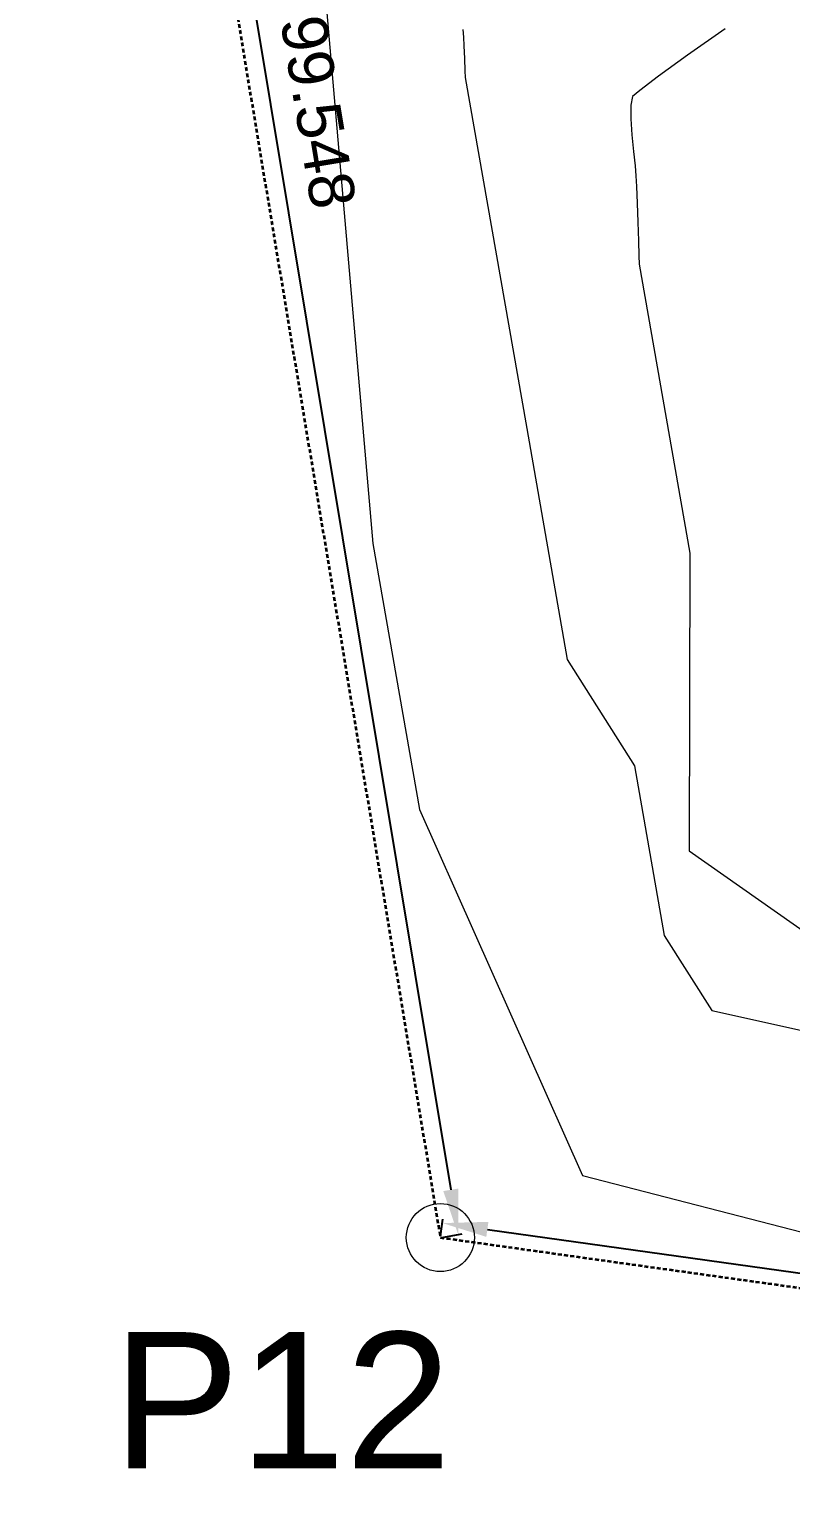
# Model space of a CAD drawing. Header units: millimetres. Extents: x 736950 to 740938, y 8500595 to 8502163.
# Drawn here: x 738218.7 to 738252.3, y 8501132.3 to 8501197.2 of the extents above; entities that cross this region are included whole.
import ezdxf
from ezdxf.enums import TextEntityAlignment as Align

# ---------------------------------------------------------------- set-up
doc = ezdxf.new("R2010")
doc.units = ezdxf.units.MM
doc.linetypes.add('DASHED', pattern=[0.75, 0.5, -0.25])
for name, color, linetype, lineweight in [('CONT-MNR', 96, 'Continuous', 15), ('COTAS', 40, 'Continuous', 5), ('CUADROS', 9, 'Continuous', 20), ('otros', 4, 'Continuous', 5), ('PERIMETRO', 7, 'Continuous', 35), ('pista', 251, 'Continuous', 5)]:
    doc.layers.add(name, color=color, linetype=linetype, lineweight=lineweight)
doc.styles.add('COTAS', font='arial.ttf')
doc.styles.add('CUADROS', font='arial.ttf')
doc.dimstyles.new('Copy of GenDist', dxfattribs={"dimtxt": 2, "dimasz": 2, "dimexe": 0.18, "dimexo": 0.0625, "dimgap": 1, "dimtad": 2, "dimdec": 3, "dimzin": 1, "dimdsep": 46, "dimtxsty": 'COTAS', "dimcen": 0.09, "dimadec": 3, "dimazin": 0, "dimtfac": 1, "dimtdec": 3, "dimtofl": 0, "dimtmove": 0, "dimatfit": 3, "dimfxl": 1, "dimtolj": 1, "dimtzin": 0, "dimarcsym": 0})

# ---------------------------------------------------------------- blocks, each defined once
blk = doc.blocks.new('*D160')
at = {"layer": 'COTAS', "color": 0, "lineweight": -2, "transparency": 16777216}
for p, q in [((738220.5632841848, 8501242.242811132), (738221.4645023032, 8501242.392647797)), ((738221.6149573205, 8501240.390208462), (738237.2857262052, 8501146.135703)), ((738236.8900882993, 8501144.04247017), (738237.7913064177, 8501144.192306837))]:
    blk.add_line(p, q, dxfattribs=at)
at = {"layer": 'COTAS', "color": 0, "transparency": 16777216}
for points in [[(738221.9437769456, 8501240.444878064), (738221.2861376957, 8501240.33553886), (738221.2869397055, 8501242.363126213)], [(738237.6145458303, 8501146.190372601), (738236.9569065804, 8501146.081033397), (738237.61374382, 8501144.16278525)]]:
    blk.add_solid(points, dxfattribs=at)
at = {"layer": 'Defpoints', "color": 0, "transparency": 16777216}
for p in [(738220.5016305051, 8501242.23256058), (738236.8284346196, 8501144.03221962), (738237.61374382, 8501144.16278525)]:
    blk.add_point(p, dxfattribs=at)
at = {"layer": 'COTAS', "color": 0, "transparency": 16777216, "insert": (738231.4441191461, 8501193.594441472), "char_height": 2, "attachment_point": 5, "rotation": 279.4396589262857, "style": 'COTAS'}
blk.add_mtext('\\A1;99.548', dxfattribs=at)
blk = doc.blocks.new('*D161')
at = {"layer": 'COTAS', "color": 0, "lineweight": -2, "transparency": 16777216}
for p, q in [((738236.8370960656, 8501144.094116542), (738236.9427331983, 8501144.849026699)), ((738238.8984898399, 8501144.393597277), (738318.929319741, 8501133.194612436)), ((738320.8293291798, 8501132.340799145), (738320.9349663125, 8501133.095709302))]:
    blk.add_line(p, q, dxfattribs=at)
at = {"layer": 'COTAS', "color": 0, "transparency": 16777216}
for points in [[(738238.9446842198, 8501144.723714212), (738238.8522954602, 8501144.063480342), (738236.9177882333, 8501144.670763554)], [(738318.9755141209, 8501133.524729371), (738318.8831253613, 8501132.8644955), (738320.9100213475, 8501132.917446157)]]:
    blk.add_solid(points, dxfattribs=at)
at = {"layer": 'Defpoints', "color": 0, "transparency": 16777216}
for p in [(738236.8284346195, 8501144.032219619), (738320.9100213475, 8501132.917446157), (738320.8206677337, 8501132.278902221)]:
    blk.add_point(p, dxfattribs=at)
at = {"layer": 'COTAS', "color": 0, "transparency": 16777216, "insert": (738279.1940015443, 8501140.795748396), "char_height": 2, "attachment_point": 5, "rotation": 352.0341330922646, "style": 'COTAS'}
blk.add_mtext('\\A1;84.811', dxfattribs=at)

msp = doc.modelspace()

# ---------------------------------------------------------------- hatches: boundary and pattern name
at = {"layer": 'pista'}
h = msp.add_hatch(dxfattribs=at)
h.set_pattern_fill('HONEY', color=256, scale=3, angle=9.94991650582834, style=0)
h.set_pattern_definition([(9.94991650582834, (1479841.21072825, -18.49207214638591), (0.4979252195647159, 0.4170677100899267), [0.375, -0.75]), (129.9499165058283, (1479841.21072825, -18.49207214638591), (-0.6101538418184378, 0.222682034283025), [0.3749999999999999, -0.7499999999999998]), (69.94991650582834, (1479841.21072825, -18.49207214638591), (-0.112228622253722, 0.6397497443729518), [-0.75, 0.375])])
h.paths.add_polyline_path([(737744.7999806425, 8501250.923935566), (737743.4751223363, 8501250.754223157), (737756.465848178, 8501242.026572531), (737763.5739612179, 8501242.006896213), (737770.002546867, 8501243.455222024), (737769.8468594846, 8501244.342704736), (737763.4750639071, 8501242.907173423), (737756.7405500773, 8501242.925815564)])
h.paths.add_polyline_path([(737794.2809870465, 8501256.017245878), (737809.7820272583, 8501263.709828075), (737823.391616501, 8501273.483615467), (737837.0791595323, 8501280.557800073), (737851.5530432165, 8501285.77819753), (737870.8510758049, 8501293.050216693, -0.9976846880626209), (737871.0089264096, 8501292.63424804), (737865.2748787645, 8501289.581801567, 0.7845063948290762), (737866.1540430214, 8501286.121818589), (737883.2588851704, 8501291.348365877), (737897.4188924351, 8501296.516943583), (737903.2981396064, 8501301.44146652, -0.5512150924587264), (737904.1219025984, 8501301.177325813), (737906.855912117, 8501297.98174819, 0.5618964424650519), (737910.2738656431, 8501298.536066804), (737914.22079628, 8501308.558674501), (737925.6412323939, 8501300.72656757, 0.340189525830376), (737928.7023693406, 8501300.894137181), (737936.9171069289, 8501306.117412793, -0.358727273887905), (737938.1716059428, 8501305.962964654), (737943.1732157968, 8501301.051021611, 0.3417074120720416), (737946.0555081918, 8501300.709858142), (737955.8779356404, 8501307.072689936), (737971.8320576148, 8501314.464803053), (737988.5677626224, 8501323.411181662), (738023.1375471824, 8501336.282937778), (738044.4246208373, 8501357.728329657), (738061.4456776979, 8501362.208386911), (738078.9085143938, 8501363.070318012), (738112.0997810266, 8501372.051506756), (738118.6561313582, 8501373.365123207), (738128.3493353954, 8501376.976906104), (738155.2251721952, 8501366.826195797), (738176.6167526407, 8501363.543890122), (738193.8053773039, 8501353.328603027), (738204.7313956148, 8501340.877429372), (738207.705198212, 8501335.751671141), (738214.35685511, 8501331.742925933), (738229.9282901662, 8501313.374534177), (738233.5603594936, 8501308.186787868), (738234.53883727, 8501308.358438132), (738230.6417003467, 8501313.924784988), (738214.9478837823, 8501332.43754055), (738208.3676942562, 8501336.403214611), (738205.4657963786, 8501341.405035153), (738194.387784551, 8501354.029418997), (738176.9261677533, 8501364.406946706), (738155.4549153853, 8501367.70147717), (738128.3514754312, 8501377.93815071), (738118.4090486554, 8501374.233504975), (738111.8936108743, 8501372.928085677), (738078.7671659255, 8501363.964436961), (738061.3074614278, 8501363.102660457), (738043.958527311, 8501358.536303693), (738022.6381405202, 8501337.057350922), (737988.196920163, 8501324.233464561), (737971.4304040315, 8501315.270615296), (737955.4419368334, 8501307.862588815), (737945.5806043665, 8501301.47455489, -0.3391433520832071), (737943.8038299843, 8501301.693147572), (737938.8116631231, 8501306.59581691, 0.3560082385246841), (737936.4342009705, 8501306.876887502), (737928.158540546, 8501301.61487459, -0.3502196171718997), (737926.1502499409, 8501301.468794718), (737914.5128481541, 8501309.44969617, 0.4302069892023044), (737913.4330382891, 8501309.014522241), (737909.4507249827, 8501298.90206584, -0.5704007069138802), (737907.5397775185, 8501298.566836312), (737904.9064502402, 8501301.644734057, 0.4931454261128044), (737902.7202336333, 8501302.131411942), (737896.9620044216, 8501297.308254998), (737882.9728831241, 8501292.20205278), (737866.0373022418, 8501287.027224885, -0.7384715771871906), (737865.6977918843, 8501288.787355538), (737871.5108758068, 8501291.881875956, 0.9119586051647783), (737870.5337161538, 8501293.892406015), (737851.2416702455, 8501286.62264278), (737836.7183275839, 8501281.384406622), (737822.9200107896, 8501274.252970394), (737809.3164408724, 8501264.483505804), (737793.8201376351, 8501256.79327439), (737778.9884914039, 8501246.402265295), (737769.846859484, 8501244.34270474), (737770.0025468671, 8501243.455222024), (737779.3594973255, 8501245.563292695)])
h.paths.add_polyline_path([(738260.5182952256, 8501271.251537092), (738234.538837269, 8501308.358438132), (738233.56035949, 8501308.186787868), (738259.6897886079, 8501270.86568047), (738269.3749442189, 8501234.589470252), (738274.5057655985, 8501215.583008338), (738279.7983711922, 8501189.602392923), (738280.7089290785, 8501189.641305126), (738275.382018582, 8501215.790318219), (738270.2441657205, 8501234.822827347)])

# ---------------------------------------------------------------- linework, layer by layer
at = {"layer": 'CONT-MNR', "extrusion": (0.5777725273191032, -0.8161978355002517, 0), "elevation": -6512118.59488454}
msp.add_lwpolyline([(5514315.772196565, 3558.000000000004), (5514313.742607157, 3558.000000000004)], dxfattribs=at)
at = {"layer": 'CONT-MNR', "extrusion": (0.9955623257216482, 0.0941044930048662, 0), "elevation": 1534962.617869823}
msp.add_lwpolyline([(8394000.185921527, 3557), (8393999.847426249, 3557)], dxfattribs=at)
at = {"layer": 'CONT-MNR', "extrusion": (0.999256945177515, 0.03854293079801834, 0), "elevation": 1065350.346018597}
msp.add_lwpolyline([(8466426.183289366, 3557.000000000003), (8466425.807592971, 3557.000000000003)], dxfattribs=at)
at = {"layer": 'CONT-MNR'}
for points, elevation in [([(738237.8682977391, 8501196.51372967), (738237.8892259164, 8501195.951495389)], 3557), ([(738237.9090744351, 8501195.412581177), (738237.9203159007, 8501195.107124157)], 3557), ([(738237.9203159007, 8501195.107124157), (738240.6311984903, 8501179.653968006), (738242.4158922764, 8501169.48047253), (738245.3850561425, 8501164.8108162), (738246.6959850744, 8501157.33797707), (738248.7942507898, 8501154.037997609), (738268.5672800937, 8501149.636285506), (738272.0708061758, 8501154.630542077), (738287.7614171004, 8501158.073924862)], 3557), ([(738245.288114093, 8501194.272844743), (738245.2131963057, 8501193.891130151)], 3558), ([(738245.6097027597, 8501194.547021413), (738245.288114093, 8501194.272844743)], 3558), ([(738245.3391579657, 8501191.86119291), (738245.4081251164, 8501191.229401408)], 3558), ([(738245.5911891646, 8501186.888973903), (738247.8237864812, 8501174.162242362), (738247.783219925, 8501161.064753082), (738253.8928777945, 8501156.778760685), (738259.70342585, 8501155.485263402), (738272.5517381566, 8501160.663258834), (738280.751553591, 8501160.763933487)], 3558)]:
    msp.add_lwpolyline(points, dxfattribs=dict(at, elevation=elevation))
at = {"layer": 'CONT-MNR', "extrusion": (0.5843525384965957, -0.8114999142036828, 0), "elevation": -6467322.966467006}
msp.add_lwpolyline([(5566783.478199555, 3558), (5566781.90241364, 3558)], dxfattribs=at)
at = {"layer": 'CONT-MNR', "extrusion": (0.999322443724916, 0.03680561733841947, 0), "elevation": 1050629.456621226}
msp.add_lwpolyline([(8468264.611577164, 3557), (8468264.072297562, 3557)], dxfattribs=at)
at = {"layer": 'CONT-MNR', "extrusion": (0.5975371751827353, -0.8018412088902873, 0), "elevation": -6375478.916382333}
msp.add_lwpolyline([(5671736.567260165, 3558.000000000013), (5671735.527448062, 3558.000000000013)], dxfattribs=at)
at = {"layer": 'CONT-MNR', "extrusion": (0.9999967614290107, 0.002545020921368712, 0), "elevation": 759878.5386463132}
msp.add_lwpolyline([(8499287.509897554, 3558.000000000003), (8499286.912758375, 3558.000000000003)], dxfattribs=at)
at = {"layer": 'CONT-MNR', "extrusion": (0.9974366226626575, 0.0715554594095464, 0), "elevation": 1344659.605344249}
msp.add_lwpolyline([(8426576.0522668, 3558.000000000003), (8426575.339816239, 3558.000000000003)], dxfattribs=at)
at = {"layer": 'CONT-MNR', "extrusion": (0.9948659800024162, 0.101201194824134, 0), "elevation": 1594785.946605534}
msp.add_lwpolyline([(8382835.987680629, 3558.000000000013), (8382835.261778128, 3558.000000000013)], dxfattribs=at)
at = {"layer": 'CONT-MNR', "extrusion": (0.9963802208059045, 0.08500856184395211, 0), "elevation": 1458247.163128481}
msp.add_lwpolyline([(8407661.613831576, 3558.000000000002), (8407661.17276332, 3558.000000000002)], dxfattribs=at)
at = {"layer": 'CONT-MNR', "extrusion": (0.9992370087572351, 0.03905637374223545, 0), "elevation": 1069707.85555522}
msp.add_lwpolyline([(8465871.265766306, 3558), (8465870.785681462, 3558)], dxfattribs=at)
at = {"layer": 'CONT-MNR', "extrusion": (0.9992922851289773, 0.03761554042821616, 0), "elevation": 1057499.864878176}
msp.add_lwpolyline([(8467404.389296291, 3558), (8467403.659155175, 3558)], dxfattribs=at)
at = {"layer": 'CONT-MNR', "extrusion": (0.9993119496755708, 0.03708944911440093, 0), "elevation": 1053041.980145605}
msp.add_lwpolyline([(8467959.215734506, 3558.000000000013), (8467958.371920845, 3558.000000000013)], dxfattribs=at)
at = {"layer": 'CONT-MNR', "extrusion": (0.9993213216044172, 0.03683607181555723, 0), "elevation": 1050894.890690887}
msp.add_lwpolyline([(8468225.099113328, 3558), (8468224.278011452, 3558)], dxfattribs=at)
at = {"layer": 'CONT-MNR', "extrusion": (0.9993253404360959, 0.0367268833728252, 0), "elevation": 1049969.626105495}
msp.add_lwpolyline([(8468339.050737087, 3558), (8468338.388731465, 3558)], dxfattribs=at)
at = {"layer": 'CONT-MNR', "extrusion": (0.9993216278641904, 0.03682776239285562, 0), "elevation": 1050824.476755108}
msp.add_lwpolyline([(8468232.353972083, 3558.00000000001), (8468231.98744723, 3558.00000000001)], dxfattribs=at)
at = {"layer": 'COTAS'}
msp.add_circle((738236.8284346196, 8501144.032219619), 1.5, dxfattribs=at)
at = {"layer": 'otros'}
for p, q in [((738231.4691114088, 8501202.018588604), (738233.8565377386, 8501174.592635727)), ((738233.8565377386, 8501174.592635727), (738235.9102583771, 8501162.885575509)), ((738235.9102583771, 8501162.885575509), (738243.087769568, 8501146.76773313)), ((738243.087769568, 8501146.76773313), (738254.2251855835, 8501143.894586124))]:
    msp.add_line(p, q, dxfattribs=at)
at = {"layer": 'PERIMETRO', "linetype": 'DASHED', "ltscale": 0.35}
msp.add_lwpolyline([(737683.200969866, 8501281.329551859), (737744.6024409891, 8501182.423775388), (737752.754863814, 8501178.840202238), (737760.1534312089, 8501181.935448542), (737818.0712830903, 8501217.512164854), (737892.6513328891, 8501224.540148428), (737966.6724460352, 8501242.248666123), (737994.6087461784, 8501268.421881564), (738169.7309229737, 8501324.89666196), (738221.1104446506, 8501260.626977284), (738220.501630505, 8501242.23256058), (738236.8284346196, 8501144.032219619), (738320.8206677334, 8501132.278902221)], dxfattribs=at)

# ---------------------------------------------------------------- texts
at = {"layer": 'CUADROS', "style": 'CUADROS'}
msp.add_text('P12', height=6, dxfattribs=at).set_placement((738229.8488912667, 8501136.870796954), align=Align.MIDDLE_CENTER)

# ---------------------------------------------------------------- dimensions: what is measured, and where the dimension line sits
at = {"layer": 'COTAS'}
for p1, p2, distance, picture, middle in [((738220.501630505, 8501242.23256058), (738236.8284346196, 8501144.032219619), 0.7960891435888833, '*D160', (738231.4441191461, 8501193.594441472)), ((738236.8284346196, 8501144.032219619), (738320.8206677336, 8501132.278902221), 0.6447654037494944, '*D161', (738279.1940015443, 8501140.795748396))]:
    dim = msp.add_aligned_dim(p1=p1, p2=p2, distance=distance, dimstyle='Copy of GenDist', dxfattribs=at)
    dim.commit()
    dim.dimension.update_dxf_attribs({"geometry": picture, "text_midpoint": middle})

doc.saveas('drawing.dxf')
